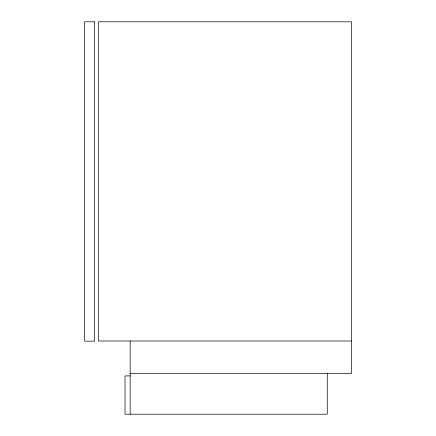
<?xml version="1.0" encoding="UTF-8"?>
<svg xmlns="http://www.w3.org/2000/svg" width="436" height="436" viewBox="0 0 436 436"><rect width="100%" height="100%" fill="white"/><g stroke="black" fill="none" stroke-linecap="round" stroke-linejoin="round"><path stroke-width="0.65" d="M351.46 341.001L98.394 341.001L98.394 21.8L351.46 21.8L351.46 373.592L130.157 373.592M130.157 375.908L125.028 375.908L125.028 414.2L327.278 414.2L327.278 373.592M130.157 341.001L130.157 414.2M94.585 21.8L84.54 21.8L84.54 341.159L94.585 341.159L94.585 21.8"/></g></svg>
